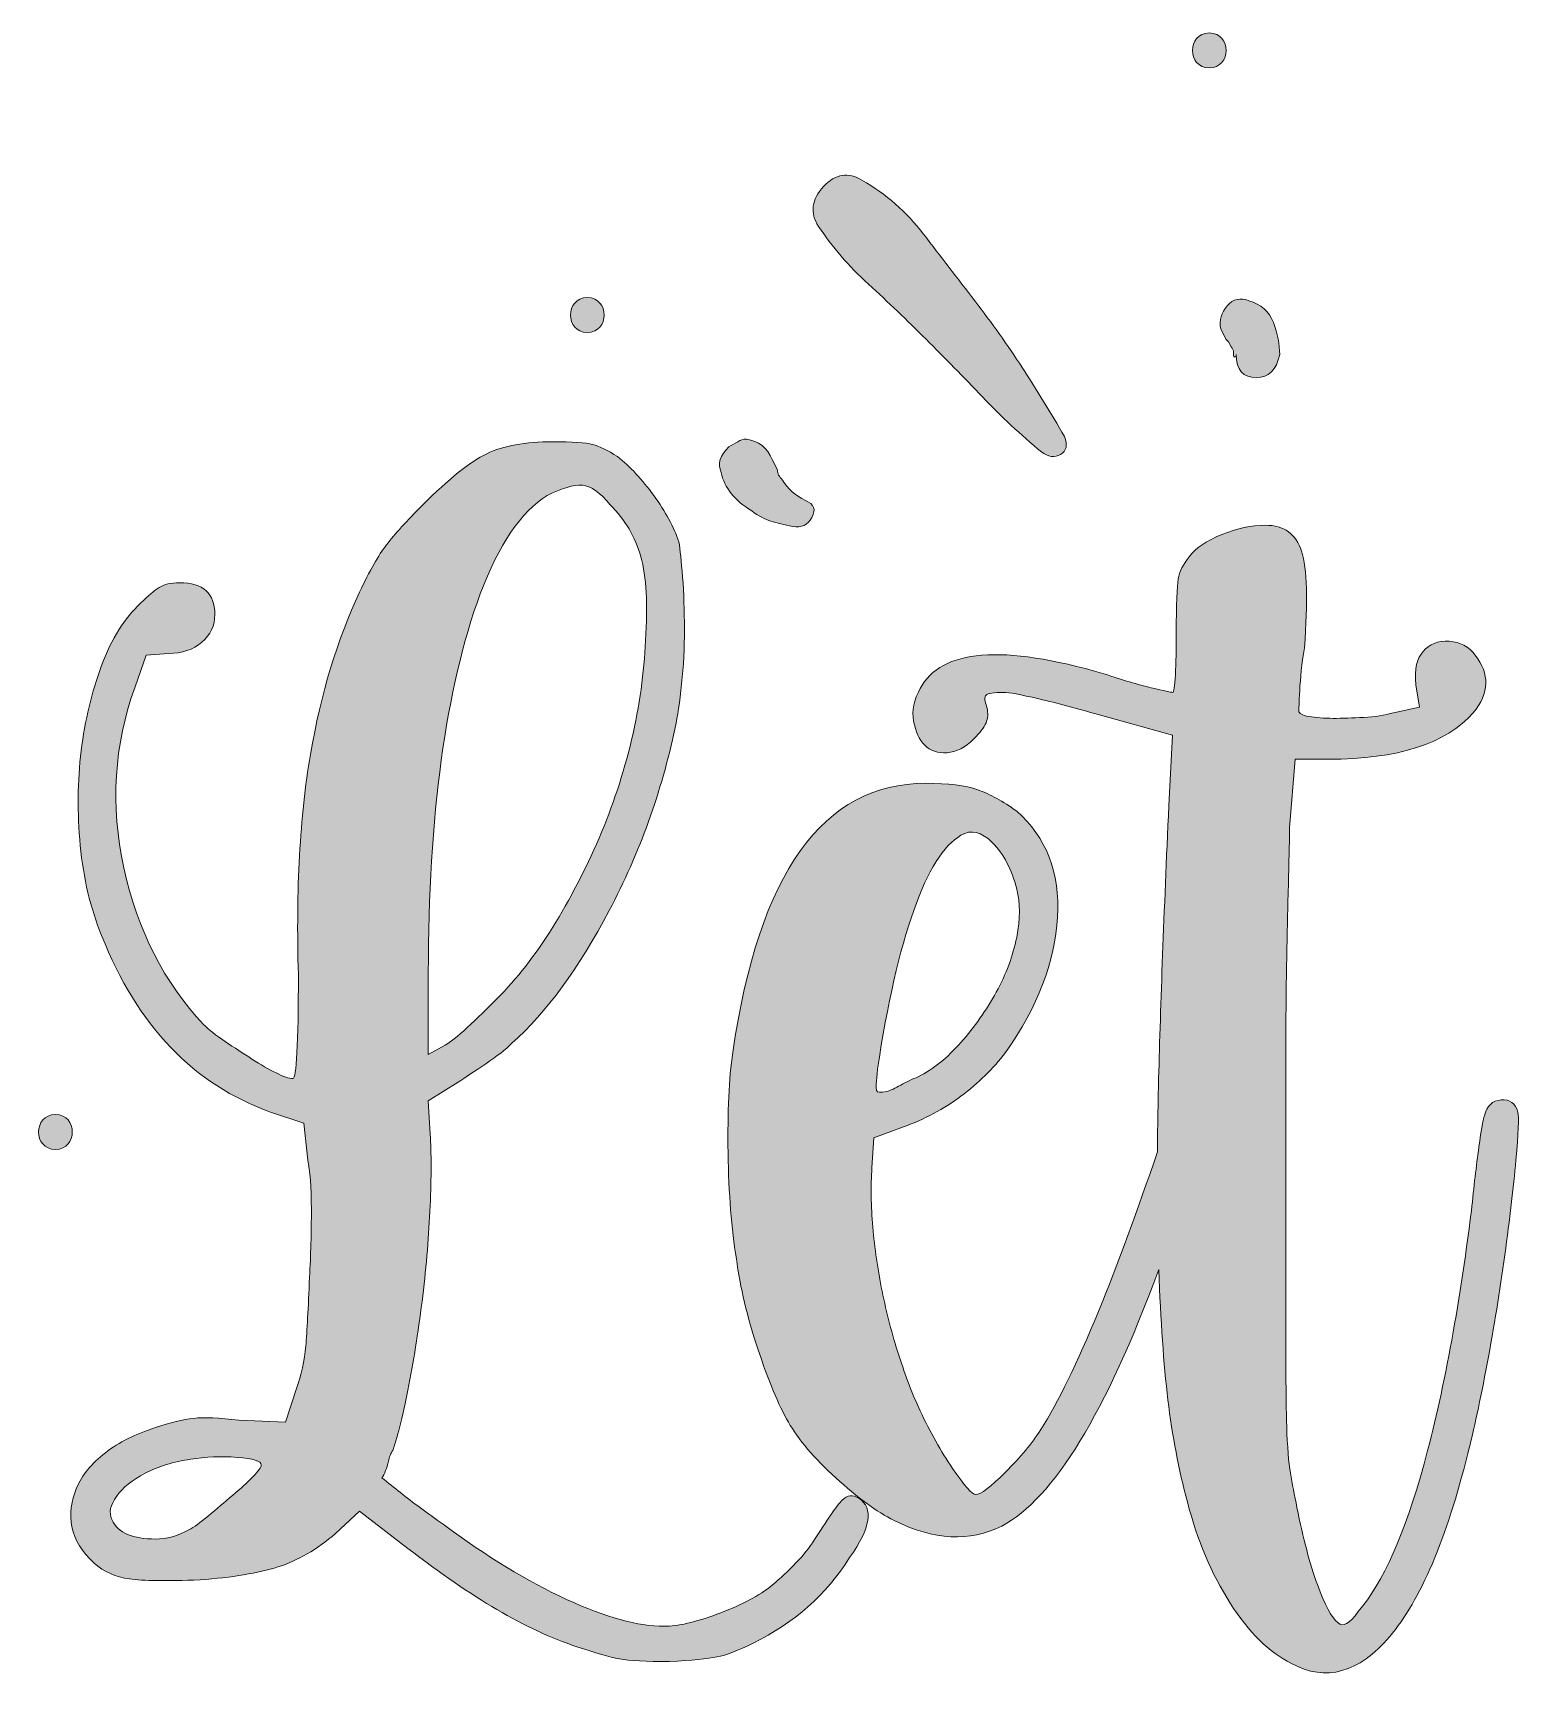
# Model space of a CAD drawing. Header units: inches. Extents: x 100 to 982, y -1000 to -79.
# Drawn here: x 110 to 573, y -644 to -130 of the extents above; entities that cross this region are included whole.
import ezdxf

# ---------------------------------------------------------------- set-up
doc = ezdxf.new("R2010")
doc.units = ezdxf.units.IN
doc.header["$MEASUREMENT"] = 0
doc.layers.add('Layer 1', color=7, linetype='Continuous')

# ---------------------------------------------------------------- blocks, each defined once
blk = doc.blocks.new('block 2')
at = {"layer": 'Layer 1', "true_color": 0xffffff}
h = blk.add_hatch(color=7, dxfattribs=at)
h.dxf.hatch_style = 2
edge = h.paths.add_edge_path()
edge.add_spline(control_points=[(476.76, -140.54), (483.76, -140.54), (483.77, -129.66), (476.76, -129.66), (469.76, -129.66), (469.75, -140.54), (476.76, -140.54)], knot_values=[0, 0, 0, 0, 1, 1, 1, 2, 2, 2, 2], degree=3, periodic=1)
h = blk.add_hatch(color=7, dxfattribs=at)
h.dxf.hatch_style = 2
edge = h.paths.add_edge_path()
edge.add_spline(control_points=[(370.43, -207.94), (376.55, -213.54), (382.54, -219.28), (388.42, -225.14), (394.28, -230.99), (400.14, -236.97), (406.01, -243.09), (411.87, -249.25), (418, -254.96), (424.39, -260.28), (426.52, -261.88), (428.51, -262.15), (430.38, -261.08), (432.24, -260.02), (432.64, -258.15), (431.59, -255.49), (427.31, -248.04), (422.92, -240.85), (418.39, -233.92), (413.87, -227), (408.92, -220.08), (403.62, -213.12), (398.27, -206.19), (392.95, -199.27), (387.62, -192.35), (382.3, -185.42), (375.89, -179.83), (368.43, -175.57), (364.17, -172.91), (360.18, -173.56), (356.45, -177.55), (352.72, -181.54), (352.17, -185.69), (354.85, -189.95), (359.11, -196.34), (364.3, -202.35), (370.43, -207.94)], knot_values=[0, 0, 0, 0, 1, 1, 1, 2, 2, 2, 3, 3, 3, 4, 4, 4, 5, 5, 5, 6, 6, 6, 7, 7, 7, 8, 8, 8, 9, 9, 9, 10, 10, 10, 11, 11, 11, 12, 12, 12, 12], degree=3, periodic=1)
h = blk.add_hatch(color=7, dxfattribs=at)
h.dxf.hatch_style = 2
edge = h.paths.add_edge_path()
edge.add_spline(control_points=[(282.78, -223.03), (289.78, -223.03), (289.79, -212.15), (282.78, -212.15), (275.78, -212.15), (275.77, -223.03), (282.78, -223.03)], knot_values=[0, 0, 0, 0, 1, 1, 1, 2, 2, 2, 2], degree=3, periodic=1)
h = blk.add_hatch(color=7, dxfattribs=at)
h.dxf.hatch_style = 2
edge = h.paths.add_edge_path()
edge.add_spline(control_points=[(480.34, -221.9), (480.34, -221.9), (481.94, -225.14), (481.94, -225.14), (481.94, -225.14), (482.74, -225.94), (482.74, -225.94), (482.74, -225.94), (483.54, -227.53), (483.54, -227.53), (484.07, -228.07), (484.33, -228.6), (484.33, -229.13), (484.33, -229.13), (484.33, -229.93), (484.33, -229.93), (484.33, -230.46), (484.47, -230.73), (484.73, -230.73), (485, -230.73), (485.13, -230.46), (485.13, -229.93), (485.13, -234.72), (487.26, -237.12), (491.54, -237.12), (495.25, -237.12), (497.65, -234.72), (498.73, -229.93), (498.73, -226.73), (498.05, -223.39), (496.74, -219.93), (495.38, -216.46), (492.86, -214.22), (489.13, -213.12), (486.46, -212.05), (484.2, -212.62), (482.34, -214.71), (480.47, -216.84), (479.81, -219.28), (480.34, -221.9)], knot_values=[0, 0, 0, 0, 1, 1, 1, 2, 2, 2, 3, 3, 3, 4, 4, 4, 5, 5, 5, 6, 6, 6, 7, 7, 7, 8, 8, 8, 9, 9, 9, 10, 10, 10, 11, 11, 11, 12, 12, 12, 13, 13, 13, 13], degree=3, periodic=1)
h = blk.add_hatch(color=7, dxfattribs=at)
h.dxf.hatch_style = 2
edge = h.paths.add_edge_path()
edge.add_spline(control_points=[(334.06, -278.66), (336.19, -280.25), (338.19, -281.36), (340.05, -281.85), (341.92, -282.42), (344.18, -282.96), (346.86, -283.49), (349.53, -284.02), (351.52, -283.07), (352.85, -280.67), (354.17, -278.28), (353.52, -276.56), (350.86, -275.46), (347.66, -273.86), (345.27, -271.77), (343.67, -269.07), (342.58, -268.01), (342.05, -266.94), (342.05, -265.88), (342.05, -265.88), (340.45, -262.68), (340.45, -262.68), (338.86, -258.95), (336.19, -256.82), (332.47, -256.29), (331.4, -256.29), (330.47, -256.56), (329.67, -257.09), (328.87, -257.62), (327.94, -258.15), (326.87, -258.69), (324.19, -261.35), (323.39, -264.01), (324.48, -266.67), (325.54, -271.47), (328.74, -275.46), (334.06, -278.66)], knot_values=[0, 0, 0, 0, 1, 1, 1, 2, 2, 2, 3, 3, 3, 4, 4, 4, 5, 5, 5, 6, 6, 6, 7, 7, 7, 8, 8, 8, 9, 9, 9, 10, 10, 10, 11, 11, 11, 12, 12, 12, 12], degree=3, periodic=1)
h = blk.add_hatch(color=7, dxfattribs=at)
h.dxf.hatch_style = 2
edge = h.paths.add_edge_path()
edge.add_spline(control_points=[(308.44, -637.42), (315.39, -637.04), (320.31, -636.55), (323.2, -635.97), (326.1, -635.39), (329.86, -633.94), (334.49, -631.63), (347.23, -625.46), (357.26, -616.58), (364.59, -605), (371.15, -595.74), (372.12, -589.57), (367.49, -586.48), (365.55, -585.32), (363.82, -585.52), (362.28, -587.05), (360.73, -588.6), (357.65, -593.04), (353.02, -600.37), (351.47, -602.68), (349.44, -605.1), (346.94, -607.6), (344.42, -610.12), (342.02, -612.34), (339.7, -614.26), (335.45, -617.36), (329.95, -620.15), (323.2, -622.66), (316.44, -625.17), (310.95, -626.42), (306.7, -626.42), (298.6, -626.42), (288.47, -623.62), (276.31, -618.03), (264.16, -612.44), (251.32, -604.62), (237.82, -594.58), (232.79, -591.11), (228.35, -587.83), (224.5, -584.74), (222.57, -583.2), (220.64, -581.65), (218.71, -580.11), (219.09, -579.73), (219.48, -578.95), (219.87, -577.79), (220.25, -577.02), (220.54, -576.06), (220.74, -574.9), (220.93, -573.74), (221.41, -572.58), (222.19, -571.42), (223.72, -566.79), (225.37, -560.05), (227.11, -551.16), (228.84, -542.29), (230.29, -533.03), (231.45, -523.38), (232.61, -513.73), (233.37, -504.37), (233.76, -495.3), (234.14, -486.24), (234.14, -478.8), (233.76, -473.01), (233.76, -473.01), (233.18, -462.59), (233.18, -462.59), (233.18, -462.59), (242.45, -456.8), (242.45, -456.8), (244.76, -455.27), (247.66, -453.33), (251.13, -451.01), (254.6, -448.7), (257.3, -446.58), (259.23, -444.65), (270.03, -435.01), (280.17, -421.2), (289.63, -403.26), (299.08, -385.31), (305.93, -366.31), (310.18, -346.24), (310.95, -342.76), (311.62, -338.23), (312.2, -332.63), (312.78, -327.04), (313.07, -321.34), (313.07, -315.55), (313.07, -309.77), (312.87, -304.37), (312.49, -299.34), (312.11, -294.33), (311.71, -290.66), (311.34, -288.35), (309.79, -283.71), (307.18, -278.89), (303.52, -273.87), (299.85, -268.86), (296.08, -264.81), (292.23, -261.72), (289.14, -259.79), (286.53, -258.53), (284.42, -257.95), (282.29, -257.37), (278.14, -257.09), (271.97, -257.09), (263.48, -257.09), (256.63, -258.34), (251.42, -260.85), (246.21, -263.36), (239.55, -268.66), (231.45, -276.77), (226.43, -281.79), (222.67, -285.94), (220.16, -289.21), (217.64, -292.5), (214.85, -297.42), (211.76, -303.98), (204.82, -318.65), (199.7, -335.53), (196.43, -354.63), (193.14, -373.73), (191.88, -396.6), (192.66, -423.23), (192.66, -444.85), (192.08, -455.65), (190.93, -455.65), (189.77, -455.65), (188.03, -455.07), (185.72, -453.91), (183.4, -452.75), (180.88, -451.3), (178.19, -449.57), (175.49, -447.83), (172.69, -446), (169.79, -444.07), (166.9, -442.14), (164.68, -440.4), (163.14, -438.86), (150.78, -425.74), (142.49, -409.43), (138.25, -389.94), (133.99, -370.46), (135.15, -351.64), (141.72, -333.5), (141.72, -333.5), (145.19, -323.66), (145.19, -323.66), (145.19, -323.66), (152.14, -323.08), (152.14, -323.08), (156.38, -323.08), (159.85, -321.92), (162.56, -319.61), (165.26, -317.29), (166.61, -314.4), (166.61, -310.92), (166.61, -304.37), (162.94, -301.08), (155.61, -301.08), (152.91, -301.08), (150.78, -301.57), (149.25, -302.53), (147.7, -303.5), (145.77, -305.13), (143.46, -307.45), (138.44, -312.08), (134.38, -318.55), (131.3, -326.84), (128.2, -335.15), (126.09, -344.02), (124.93, -353.47), (123.78, -362.93), (123.67, -372.77), (124.64, -382.99), (125.6, -393.23), (127.83, -402.59), (131.3, -411.07), (142.49, -439.25), (160.05, -457.58), (183.98, -466.07), (183.98, -466.07), (194.4, -469.54), (194.4, -469.54), (194.4, -469.54), (195.56, -481.12), (195.56, -481.12), (196.32, -484.21), (196.72, -489.32), (196.72, -496.46), (196.72, -503.6), (196.52, -510.64), (196.14, -517.59), (195.75, -527.24), (195.36, -534.38), (194.98, -539.01), (194.59, -543.64), (193.62, -548.08), (192.08, -552.32), (192.08, -552.32), (188.61, -562.74), (188.61, -562.74), (188.61, -562.74), (174.14, -562.16), (174.14, -562.16), (167.96, -561.39), (163.23, -561.2), (159.96, -561.58), (156.67, -561.97), (152.72, -562.94), (148.09, -564.48), (141.91, -566.41), (136.7, -569.02), (132.46, -572.29), (128.2, -575.58), (125.22, -579.24), (123.49, -583.29), (121.75, -587.34), (121.26, -591.4), (122.04, -595.45), (122.81, -599.5), (125.12, -603.26), (128.98, -606.74), (132.07, -609.44), (135.73, -611.08), (139.98, -611.66), (144.23, -612.24), (151.56, -612.34), (161.98, -611.95), (172.01, -611.18), (180.12, -609.83), (186.29, -607.89), (192.46, -605.97), (198.45, -602.5), (204.24, -597.47), (204.24, -597.47), (211.76, -590.53), (211.76, -590.53), (211.76, -590.53), (226.82, -602.11), (226.82, -602.11), (236.85, -609.83), (246.11, -616.2), (254.6, -621.21), (263.09, -626.23), (271.39, -630.09), (279.5, -632.79), (285.29, -634.72), (289.72, -635.97), (292.81, -636.55), (295.9, -637.13), (301.11, -637.42), (308.44, -637.42)], knot_values=[0, 0, 0, 0, 1, 1, 1, 2, 2, 2, 3, 3, 3, 4, 4, 4, 5, 5, 5, 6, 6, 6, 7, 7, 7, 8, 8, 8, 9, 9, 9, 10, 10, 10, 11, 11, 11, 12, 12, 12, 13, 13, 13, 14, 14, 14, 15, 15, 15, 16, 16, 16, 17, 17, 17, 18, 18, 18, 19, 19, 19, 20, 20, 20, 21, 21, 21, 22, 22, 22, 23, 23, 23, 24, 24, 24, 25, 25, 25, 26, 26, 26, 27, 27, 27, 28, 28, 28, 29, 29, 29, 30, 30, 30, 31, 31, 31, 32, 32, 32, 33, 33, 33, 34, 34, 34, 35, 35, 35, 36, 36, 36, 37, 37, 37, 38, 38, 38, 39, 39, 39, 40, 40, 40, 41, 41, 41, 42, 42, 42, 43, 43, 43, 44, 44, 44, 45, 45, 45, 46, 46, 46, 47, 47, 47, 48, 48, 48, 49, 49, 49, 50, 50, 50, 51, 51, 51, 52, 52, 52, 53, 53, 53, 54, 54, 54, 55, 55, 55, 56, 56, 56, 57, 57, 57, 58, 58, 58, 59, 59, 59, 60, 60, 60, 61, 61, 61, 62, 62, 62, 63, 63, 63, 64, 64, 64, 65, 65, 65, 66, 66, 66, 67, 67, 67, 68, 68, 68, 69, 69, 69, 70, 70, 70, 71, 71, 71, 72, 72, 72, 73, 73, 73, 74, 74, 74, 75, 75, 75, 76, 76, 76, 77, 77, 77, 78, 78, 78, 79, 79, 79, 80, 80, 80, 81, 81, 81, 82, 82, 82, 83, 83, 83, 84, 84, 84, 84], degree=3, periodic=1)
edge = h.paths.add_edge_path()
edge.add_spline(control_points=[(233.18, -422.65), (233.18, -398.33), (234.53, -376.25), (237.24, -356.37), (239.93, -336.49), (243.99, -319.23), (249.39, -304.56), (255.18, -289.12), (262.13, -278.89), (270.23, -273.87), (274.87, -271.56), (278.53, -270.5), (281.23, -270.69), (283.93, -270.89), (286.82, -272.91), (289.92, -276.77), (294.55, -281.4), (297.73, -286.81), (299.47, -292.98), (301.2, -299.15), (301.68, -307.84), (300.91, -319.03), (300.53, -329.07), (299.08, -339.39), (296.57, -350), (294.06, -360.62), (290.68, -370.84), (286.44, -380.68), (282.19, -390.52), (277.37, -399.78), (271.97, -408.47), (266.56, -417.15), (260.77, -424.58), (254.6, -430.75), (251.51, -433.85), (248.43, -436.83), (245.34, -439.73), (242.25, -442.62), (239.93, -444.46), (238.4, -445.23), (238.4, -445.23), (233.18, -448.12), (233.18, -448.12), (233.18, -448.12), (233.18, -422.65), (233.18, -422.65)], knot_values=[0, 0, 0, 0, 1, 1, 1, 2, 2, 2, 3, 3, 3, 4, 4, 4, 5, 5, 5, 6, 6, 6, 7, 7, 7, 8, 8, 8, 9, 9, 9, 10, 10, 10, 11, 11, 11, 12, 12, 12, 13, 13, 13, 14, 14, 14, 15, 15, 15, 15], degree=3, periodic=1)
edge = h.paths.add_edge_path()
edge.add_spline(control_points=[(178.48, -579.82), (176.74, -581.56), (174.62, -583.49), (172.11, -585.61), (169.6, -587.73), (167.09, -589.86), (164.59, -591.97), (162.07, -594.1), (160.05, -595.55), (158.51, -596.32), (155.03, -598.25), (151.56, -599.21), (148.09, -599.21), (144.61, -599.21), (141.72, -598.73), (139.4, -597.76), (137.09, -596.81), (135.44, -595.26), (134.48, -593.13), (133.52, -591.02), (133.99, -588.6), (135.93, -585.9), (137.86, -583.2), (140.85, -580.79), (144.9, -578.66), (148.96, -576.54), (153.68, -575.1), (159.09, -574.32), (163.72, -573.55), (168.54, -573.36), (173.56, -573.74), (178.57, -574.13), (181.08, -574.9), (181.08, -576.06), (181.08, -576.83), (180.22, -578.08), (178.48, -579.82)], knot_values=[0, 0, 0, 0, 1, 1, 1, 2, 2, 2, 3, 3, 3, 4, 4, 4, 5, 5, 5, 6, 6, 6, 7, 7, 7, 8, 8, 8, 9, 9, 9, 10, 10, 10, 11, 11, 11, 12, 12, 12, 12], degree=3, periodic=1)
h = blk.add_hatch(color=7, dxfattribs=at)
h.dxf.hatch_style = 2
edge = h.paths.add_edge_path()
edge.add_spline(control_points=[(386.58, -334.08), (384.65, -337.55), (383.97, -340.93), (384.55, -344.21), (385.13, -347.49), (386.29, -350), (388.03, -351.74), (389.76, -353.47), (392.08, -354.25), (394.97, -354.05), (397.87, -353.86), (400.67, -352.41), (403.37, -349.71), (405.3, -347.78), (406.55, -346.14), (407.13, -344.79), (407.71, -343.44), (407.81, -341.8), (407.42, -339.87), (406.65, -337.94), (406.55, -336.68), (407.13, -336.1), (407.71, -335.53), (409.55, -335.24), (412.63, -335.24), (414.18, -335.24), (417.84, -335.91), (423.63, -337.26), (429.42, -338.62), (435.6, -340.26), (442.15, -342.18), (442.15, -342.18), (465.31, -348.55), (465.31, -348.55), (465.31, -348.55), (464.15, -370.55), (464.15, -370.55), (462.61, -404.12), (461.55, -432.49), (460.97, -455.65), (460.77, -463.69), (460.64, -471.29), (460.58, -478.49), (454.43, -496.69), (448.3, -513.31), (442.16, -528.3), (435.59, -544.32), (429.61, -556.57), (424.21, -565.06), (421.51, -569.31), (417.84, -573.74), (413.21, -578.37), (408.58, -583), (405.49, -585.32), (403.95, -585.32), (402.79, -585.32), (400.38, -582.62), (396.71, -577.21), (393.04, -571.81), (389.67, -565.83), (386.59, -559.27), (384.27, -554.26), (382.04, -548.47), (379.93, -541.9), (377.8, -535.34), (376.06, -528.69), (374.72, -521.93), (373.36, -515.18), (372.4, -508.52), (371.82, -501.96), (371.24, -495.4), (371.15, -489.22), (371.53, -483.43), (371.53, -483.43), (372.11, -474.17), (372.11, -474.17), (372.11, -474.17), (381.37, -470.7), (381.37, -470.7), (387.93, -468.38), (393.91, -465.2), (399.32, -461.14), (404.72, -457.09), (409.35, -452.56), (413.21, -447.54), (423.24, -433.27), (428.65, -419.18), (429.42, -405.28), (430.19, -391.39), (425.95, -380.39), (416.69, -372.29), (412.44, -369.2), (408.38, -366.99), (404.53, -365.63), (400.67, -364.28), (395.27, -363.6), (388.32, -363.6), (356.28, -363.6), (336.22, -391.59), (328.12, -447.54), (326.96, -455.65), (326.48, -466.07), (326.67, -478.8), (326.87, -491.54), (327.74, -502.54), (329.27, -511.8), (330.43, -520.68), (332.65, -530.03), (335.93, -539.88), (339.21, -549.72), (342.39, -557.34), (345.48, -562.74), (348.57, -568.15), (353.49, -573.94), (360.24, -580.11), (366.99, -586.28), (373.07, -590.73), (378.48, -593.42), (390.83, -599.6), (402.01, -600.18), (412.06, -595.16), (428.22, -586.58), (444.53, -559.88), (460.99, -515.18), (461.57, -531.17), (462.53, -544.72), (463.86, -555.79), (465.21, -566.99), (467.23, -577.6), (469.94, -587.63), (473.02, -599.6), (477.47, -610.12), (483.26, -619.18), (489.04, -628.25), (495.41, -634.52), (502.36, -638), (513.16, -643.79), (523.39, -640.99), (533.04, -629.6), (542.68, -618.22), (550.79, -599.21), (557.35, -572.58), (559.28, -565.25), (561.3, -555.89), (563.43, -544.51), (565.55, -533.13), (567.38, -521.84), (568.93, -510.64), (570.47, -499.45), (571.62, -489.61), (572.4, -481.12), (573.17, -472.63), (573.36, -467.61), (572.98, -466.07), (572.2, -463.37), (570.47, -462.11), (567.77, -462.3), (565.07, -462.5), (563.33, -464.14), (562.56, -467.22), (562.17, -468), (561.59, -471.28), (560.83, -477.07), (560.05, -482.85), (559.28, -489.42), (558.51, -496.75), (554.65, -527.63), (549.73, -553.97), (543.75, -575.77), (537.76, -597.57), (530.91, -612.91), (523.2, -621.79), (520.49, -625.65), (518.37, -626.81), (516.83, -625.26), (514.9, -623.72), (512.78, -619.76), (510.46, -613.39), (508.15, -607.03), (506.02, -599.02), (504.09, -589.37), (503.32, -585.52), (502.65, -581.94), (502.07, -578.66), (501.49, -575.39), (501.1, -570.47), (500.91, -563.9), (500.71, -557.34), (500.62, -548.08), (500.62, -536.11), (500.62, -524.15), (500.62, -507.56), (500.62, -486.33), (500.62, -474.37), (500.62, -462.5), (500.62, -450.73), (500.62, -438.96), (500.71, -428.15), (500.91, -418.31), (501.1, -408.47), (501.29, -399.98), (501.49, -392.84), (501.68, -385.7), (501.78, -380.59), (501.78, -377.49), (501.78, -377.49), (503.52, -356.08), (503.52, -356.08), (503.52, -356.08), (513.94, -356.08), (513.94, -356.08), (535.55, -356.08), (550.59, -351.26), (559.09, -341.6), (564.1, -335.43), (564.3, -329.45), (559.67, -323.66), (557.73, -320.96), (555.04, -319.52), (551.56, -319.32), (548.09, -319.13), (545.39, -320.18), (543.46, -322.5), (541.52, -324.44), (540.76, -327.91), (541.14, -332.92), (541.14, -332.92), (542.3, -339.87), (542.3, -339.87), (542.3, -339.87), (534.2, -341.6), (534.2, -341.6), (531.49, -342.38), (528.41, -342.86), (524.94, -343.05), (521.46, -343.25), (518.28, -343.34), (515.38, -343.34), (512.49, -343.34), (509.97, -343.15), (507.86, -342.76), (505.73, -342.38), (504.67, -341.8), (504.67, -341.02), (504.67, -340.65), (504.76, -338.52), (504.96, -334.66), (505.15, -330.8), (505.63, -326.36), (506.41, -321.34), (507.57, -306.68), (507.28, -296.65), (505.54, -291.24), (503.81, -285.84), (500.04, -283.14), (494.25, -283.14), (490, -283.14), (485.47, -284.1), (480.65, -286.03), (475.82, -287.97), (472.44, -290.28), (470.52, -292.98), (468.58, -295.29), (467.43, -297.61), (467.05, -299.92), (466.66, -302.24), (466.47, -307.84), (466.47, -316.71), (466.47, -321.73), (466.37, -326.07), (466.18, -329.74), (465.98, -333.41), (465.69, -335.24), (465.31, -335.24), (464.92, -335.24), (462.7, -334.76), (458.65, -333.79), (454.6, -332.83), (449.68, -331.38), (443.89, -329.45), (412.25, -320.18), (393.15, -321.73), (386.58, -334.08)], knot_values=[0, 0, 0, 0, 1, 1, 1, 2, 2, 2, 3, 3, 3, 4, 4, 4, 5, 5, 5, 6, 6, 6, 7, 7, 7, 8, 8, 8, 9, 9, 9, 10, 10, 10, 11, 11, 11, 12, 12, 12, 13, 13, 13, 14, 14, 14, 15, 15, 15, 16, 16, 16, 17, 17, 17, 18, 18, 18, 19, 19, 19, 20, 20, 20, 21, 21, 21, 22, 22, 22, 23, 23, 23, 24, 24, 24, 25, 25, 25, 26, 26, 26, 27, 27, 27, 28, 28, 28, 29, 29, 29, 30, 30, 30, 31, 31, 31, 32, 32, 32, 33, 33, 33, 34, 34, 34, 35, 35, 35, 36, 36, 36, 37, 37, 37, 38, 38, 38, 39, 39, 39, 40, 40, 40, 41, 41, 41, 42, 42, 42, 43, 43, 43, 44, 44, 44, 45, 45, 45, 46, 46, 46, 47, 47, 47, 48, 48, 48, 49, 49, 49, 50, 50, 50, 51, 51, 51, 52, 52, 52, 53, 53, 53, 54, 54, 54, 55, 55, 55, 56, 56, 56, 57, 57, 57, 58, 58, 58, 59, 59, 59, 60, 60, 60, 61, 61, 61, 62, 62, 62, 63, 63, 63, 64, 64, 64, 65, 65, 65, 66, 66, 66, 67, 67, 67, 68, 68, 68, 69, 69, 69, 70, 70, 70, 71, 71, 71, 72, 72, 72, 73, 73, 73, 74, 74, 74, 75, 75, 75, 76, 76, 76, 77, 77, 77, 78, 78, 78, 79, 79, 79, 80, 80, 80, 81, 81, 81, 82, 82, 82, 83, 83, 83, 84, 84, 84, 85, 85, 85, 86, 86, 86, 87, 87, 87, 88, 88, 88, 89, 89, 89, 90, 90, 90, 91, 91, 91, 92, 92, 92, 93, 93, 93, 94, 94, 94, 94], degree=3, periodic=1)
edge = h.paths.add_edge_path()
edge.add_spline(control_points=[(373.27, -452.75), (376.35, -432.3), (380.12, -415.8), (384.56, -403.26), (388.99, -390.72), (393.91, -382.9), (399.32, -379.81), (402.4, -377.88), (405.69, -378.65), (409.16, -382.13), (412.63, -385.6), (415.14, -390.43), (416.69, -396.6), (417.84, -400.85), (417.84, -405.86), (416.69, -411.65), (415.53, -417.44), (413.4, -423.14), (410.32, -428.73), (407.22, -434.33), (403.56, -439.54), (399.32, -444.36), (395.07, -449.19), (390.64, -452.75), (386.01, -455.07), (384.07, -455.85), (382.24, -456.71), (380.51, -457.67), (378.77, -458.64), (377.32, -459.32), (376.16, -459.7), (374.23, -460.09), (373.17, -459.99), (372.98, -459.41), (372.78, -458.83), (372.88, -456.61), (373.27, -452.75)], knot_values=[0, 0, 0, 0, 1, 1, 1, 2, 2, 2, 3, 3, 3, 4, 4, 4, 5, 5, 5, 6, 6, 6, 7, 7, 7, 8, 8, 8, 9, 9, 9, 10, 10, 10, 11, 11, 11, 12, 12, 12, 12], degree=3, periodic=1)
h = blk.add_hatch(color=7, dxfattribs=at)
h.dxf.hatch_style = 2
edge = h.paths.add_edge_path()
edge.add_spline(control_points=[(116.9, -466.86), (109.9, -466.86), (109.89, -477.74), (116.9, -477.74), (123.9, -477.74), (123.91, -466.86), (116.9, -466.86)], knot_values=[0, 0, 0, 0, 1, 1, 1, 2, 2, 2, 2], degree=3, periodic=1)
at = {"layer": 'Layer 1', "lineweight": 0}
for points, knots in [([(476.76, -140.54), (483.76, -140.54), (483.77, -129.66), (476.76, -129.66), (469.76, -129.66), (469.75, -140.54), (476.76, -140.54)], [0, 0, 0, 0, 1, 1, 1, 2, 2, 2, 2]), ([(370.43, -207.94), (376.55, -213.54), (382.54, -219.28), (388.42, -225.14), (394.28, -230.99), (400.14, -236.97), (406.01, -243.09), (411.87, -249.25), (418, -254.96), (424.39, -260.28), (426.52, -261.88), (428.51, -262.15), (430.38, -261.08), (432.24, -260.02), (432.64, -258.15), (431.59, -255.49), (427.31, -248.04), (422.92, -240.85), (418.39, -233.92), (413.87, -227), (408.92, -220.08), (403.62, -213.12), (398.27, -206.19), (392.95, -199.27), (387.62, -192.35), (382.3, -185.42), (375.89, -179.83), (368.43, -175.57), (364.17, -172.91), (360.18, -173.56), (356.45, -177.55), (352.72, -181.54), (352.17, -185.69), (354.85, -189.95), (359.11, -196.34), (364.3, -202.35), (370.43, -207.94)], [0, 0, 0, 0, 1, 1, 1, 2, 2, 2, 3, 3, 3, 4, 4, 4, 5, 5, 5, 6, 6, 6, 7, 7, 7, 8, 8, 8, 9, 9, 9, 10, 10, 10, 11, 11, 11, 12, 12, 12, 12]), ([(282.78, -223.03), (289.78, -223.03), (289.79, -212.15), (282.78, -212.15), (275.78, -212.15), (275.77, -223.03), (282.78, -223.03)], [0, 0, 0, 0, 1, 1, 1, 2, 2, 2, 2]), ([(480.34, -221.9), (480.34, -221.9), (481.94, -225.14), (481.94, -225.14), (481.94, -225.14), (482.74, -225.94), (482.74, -225.94), (482.74, -225.94), (483.54, -227.53), (483.54, -227.53), (484.07, -228.07), (484.33, -228.6), (484.33, -229.13), (484.33, -229.13), (484.33, -229.93), (484.33, -229.93), (484.33, -230.46), (484.47, -230.73), (484.73, -230.73), (485, -230.73), (485.13, -230.46), (485.13, -229.93), (485.13, -234.72), (487.26, -237.12), (491.54, -237.12), (495.25, -237.12), (497.65, -234.72), (498.73, -229.93), (498.73, -226.73), (498.05, -223.39), (496.74, -219.93), (495.38, -216.46), (492.86, -214.22), (489.13, -213.12), (486.46, -212.05), (484.2, -212.62), (482.34, -214.71), (480.47, -216.84), (479.81, -219.28), (480.34, -221.9)], [0, 0, 0, 0, 1, 1, 1, 2, 2, 2, 3, 3, 3, 4, 4, 4, 5, 5, 5, 6, 6, 6, 7, 7, 7, 8, 8, 8, 9, 9, 9, 10, 10, 10, 11, 11, 11, 12, 12, 12, 13, 13, 13, 13]), ([(334.06, -278.66), (336.19, -280.25), (338.19, -281.36), (340.05, -281.85), (341.92, -282.42), (344.18, -282.96), (346.86, -283.49), (349.53, -284.02), (351.52, -283.07), (352.85, -280.67), (354.17, -278.28), (353.52, -276.56), (350.86, -275.46), (347.66, -273.86), (345.27, -271.77), (343.67, -269.07), (342.58, -268.01), (342.05, -266.94), (342.05, -265.88), (342.05, -265.88), (340.45, -262.68), (340.45, -262.68), (338.86, -258.95), (336.19, -256.82), (332.47, -256.29), (331.4, -256.29), (330.47, -256.56), (329.67, -257.09), (328.87, -257.62), (327.94, -258.15), (326.87, -258.69), (324.19, -261.35), (323.39, -264.01), (324.48, -266.67), (325.54, -271.47), (328.74, -275.46), (334.06, -278.66)], [0, 0, 0, 0, 1, 1, 1, 2, 2, 2, 3, 3, 3, 4, 4, 4, 5, 5, 5, 6, 6, 6, 7, 7, 7, 8, 8, 8, 9, 9, 9, 10, 10, 10, 11, 11, 11, 12, 12, 12, 12]), ([(308.44, -637.42), (315.39, -637.04), (320.31, -636.55), (323.2, -635.97), (326.1, -635.39), (329.86, -633.94), (334.49, -631.63), (347.23, -625.46), (357.26, -616.58), (364.59, -605), (371.15, -595.74), (372.12, -589.57), (367.49, -586.48), (365.55, -585.32), (363.82, -585.52), (362.28, -587.05), (360.73, -588.6), (357.65, -593.04), (353.02, -600.37), (351.47, -602.68), (349.44, -605.1), (346.94, -607.6), (344.42, -610.12), (342.02, -612.34), (339.7, -614.26), (335.45, -617.36), (329.95, -620.15), (323.2, -622.66), (316.44, -625.17), (310.95, -626.42), (306.7, -626.42), (298.6, -626.42), (288.47, -623.62), (276.31, -618.03), (264.16, -612.44), (251.32, -604.62), (237.82, -594.58), (232.79, -591.11), (228.35, -587.83), (224.5, -584.74), (222.57, -583.2), (220.64, -581.65), (218.71, -580.11), (219.09, -579.73), (219.48, -578.95), (219.87, -577.79), (220.25, -577.02), (220.54, -576.06), (220.74, -574.9), (220.93, -573.74), (221.41, -572.58), (222.19, -571.42), (223.72, -566.79), (225.37, -560.05), (227.11, -551.16), (228.84, -542.29), (230.29, -533.03), (231.45, -523.38), (232.61, -513.73), (233.37, -504.37), (233.76, -495.3), (234.14, -486.24), (234.14, -478.8), (233.76, -473.01), (233.76, -473.01), (233.18, -462.59), (233.18, -462.59), (233.18, -462.59), (242.45, -456.8), (242.45, -456.8), (244.76, -455.27), (247.66, -453.33), (251.13, -451.01), (254.6, -448.7), (257.3, -446.58), (259.23, -444.65), (270.03, -435.01), (280.17, -421.2), (289.63, -403.26), (299.08, -385.31), (305.93, -366.31), (310.18, -346.24), (310.95, -342.76), (311.62, -338.23), (312.2, -332.63), (312.78, -327.04), (313.07, -321.34), (313.07, -315.55), (313.07, -309.77), (312.87, -304.37), (312.49, -299.34), (312.11, -294.33), (311.71, -290.66), (311.34, -288.35), (309.79, -283.71), (307.18, -278.89), (303.52, -273.87), (299.85, -268.86), (296.08, -264.81), (292.23, -261.72), (289.14, -259.79), (286.53, -258.53), (284.42, -257.95), (282.29, -257.37), (278.14, -257.09), (271.97, -257.09), (263.48, -257.09), (256.63, -258.34), (251.42, -260.85), (246.21, -263.36), (239.55, -268.66), (231.45, -276.77), (226.43, -281.79), (222.67, -285.94), (220.16, -289.21), (217.64, -292.5), (214.85, -297.42), (211.76, -303.98), (204.82, -318.65), (199.7, -335.53), (196.43, -354.63), (193.14, -373.73), (191.88, -396.6), (192.66, -423.23), (192.66, -444.85), (192.08, -455.65), (190.93, -455.65), (189.77, -455.65), (188.03, -455.07), (185.72, -453.91), (183.4, -452.75), (180.88, -451.3), (178.19, -449.57), (175.49, -447.83), (172.69, -446), (169.79, -444.07), (166.9, -442.14), (164.68, -440.4), (163.14, -438.86), (150.78, -425.74), (142.49, -409.43), (138.25, -389.94), (133.99, -370.46), (135.15, -351.64), (141.72, -333.5), (141.72, -333.5), (145.19, -323.66), (145.19, -323.66), (145.19, -323.66), (152.14, -323.08), (152.14, -323.08), (156.38, -323.08), (159.85, -321.92), (162.56, -319.61), (165.26, -317.29), (166.61, -314.4), (166.61, -310.92), (166.61, -304.37), (162.94, -301.08), (155.61, -301.08), (152.91, -301.08), (150.78, -301.57), (149.25, -302.53), (147.7, -303.5), (145.77, -305.13), (143.46, -307.45), (138.44, -312.08), (134.38, -318.55), (131.3, -326.84), (128.2, -335.15), (126.09, -344.02), (124.93, -353.47), (123.78, -362.93), (123.67, -372.77), (124.64, -382.99), (125.6, -393.23), (127.83, -402.59), (131.3, -411.07), (142.49, -439.25), (160.05, -457.58), (183.98, -466.07), (183.98, -466.07), (194.4, -469.54), (194.4, -469.54), (194.4, -469.54), (195.56, -481.12), (195.56, -481.12), (196.32, -484.21), (196.72, -489.32), (196.72, -496.46), (196.72, -503.6), (196.52, -510.64), (196.14, -517.59), (195.75, -527.24), (195.36, -534.38), (194.98, -539.01), (194.59, -543.64), (193.62, -548.08), (192.08, -552.32), (192.08, -552.32), (188.61, -562.74), (188.61, -562.74), (188.61, -562.74), (174.14, -562.16), (174.14, -562.16), (167.96, -561.39), (163.23, -561.2), (159.96, -561.58), (156.67, -561.97), (152.72, -562.94), (148.09, -564.48), (141.91, -566.41), (136.7, -569.02), (132.46, -572.29), (128.2, -575.58), (125.22, -579.24), (123.49, -583.29), (121.75, -587.34), (121.26, -591.4), (122.04, -595.45), (122.81, -599.5), (125.12, -603.26), (128.98, -606.74), (132.07, -609.44), (135.73, -611.08), (139.98, -611.66), (144.23, -612.24), (151.56, -612.34), (161.98, -611.95), (172.01, -611.18), (180.12, -609.83), (186.29, -607.89), (192.46, -605.97), (198.45, -602.5), (204.24, -597.47), (204.24, -597.47), (211.76, -590.53), (211.76, -590.53), (211.76, -590.53), (226.82, -602.11), (226.82, -602.11), (236.85, -609.83), (246.11, -616.2), (254.6, -621.21), (263.09, -626.23), (271.39, -630.09), (279.5, -632.79), (285.29, -634.72), (289.72, -635.97), (292.81, -636.55), (295.9, -637.13), (301.11, -637.42), (308.44, -637.42)], [0, 0, 0, 0, 1, 1, 1, 2, 2, 2, 3, 3, 3, 4, 4, 4, 5, 5, 5, 6, 6, 6, 7, 7, 7, 8, 8, 8, 9, 9, 9, 10, 10, 10, 11, 11, 11, 12, 12, 12, 13, 13, 13, 14, 14, 14, 15, 15, 15, 16, 16, 16, 17, 17, 17, 18, 18, 18, 19, 19, 19, 20, 20, 20, 21, 21, 21, 22, 22, 22, 23, 23, 23, 24, 24, 24, 25, 25, 25, 26, 26, 26, 27, 27, 27, 28, 28, 28, 29, 29, 29, 30, 30, 30, 31, 31, 31, 32, 32, 32, 33, 33, 33, 34, 34, 34, 35, 35, 35, 36, 36, 36, 37, 37, 37, 38, 38, 38, 39, 39, 39, 40, 40, 40, 41, 41, 41, 42, 42, 42, 43, 43, 43, 44, 44, 44, 45, 45, 45, 46, 46, 46, 47, 47, 47, 48, 48, 48, 49, 49, 49, 50, 50, 50, 51, 51, 51, 52, 52, 52, 53, 53, 53, 54, 54, 54, 55, 55, 55, 56, 56, 56, 57, 57, 57, 58, 58, 58, 59, 59, 59, 60, 60, 60, 61, 61, 61, 62, 62, 62, 63, 63, 63, 64, 64, 64, 65, 65, 65, 66, 66, 66, 67, 67, 67, 68, 68, 68, 69, 69, 69, 70, 70, 70, 71, 71, 71, 72, 72, 72, 73, 73, 73, 74, 74, 74, 75, 75, 75, 76, 76, 76, 77, 77, 77, 78, 78, 78, 79, 79, 79, 80, 80, 80, 81, 81, 81, 82, 82, 82, 83, 83, 83, 84, 84, 84, 84]), ([(233.18, -422.65), (233.18, -398.33), (234.53, -376.25), (237.24, -356.37), (239.93, -336.49), (243.99, -319.23), (249.39, -304.56), (255.18, -289.12), (262.13, -278.89), (270.23, -273.87), (274.87, -271.56), (278.53, -270.5), (281.23, -270.69), (283.93, -270.89), (286.82, -272.91), (289.92, -276.77), (294.55, -281.4), (297.73, -286.81), (299.47, -292.98), (301.2, -299.15), (301.68, -307.84), (300.91, -319.03), (300.53, -329.07), (299.08, -339.39), (296.57, -350), (294.06, -360.62), (290.68, -370.84), (286.44, -380.68), (282.19, -390.52), (277.37, -399.78), (271.97, -408.47), (266.56, -417.15), (260.77, -424.58), (254.6, -430.75), (251.51, -433.85), (248.43, -436.83), (245.34, -439.73), (242.25, -442.62), (239.93, -444.46), (238.4, -445.23), (238.4, -445.23), (233.18, -448.12), (233.18, -448.12), (233.18, -448.12), (233.18, -422.65), (233.18, -422.65)], [0, 0, 0, 0, 1, 1, 1, 2, 2, 2, 3, 3, 3, 4, 4, 4, 5, 5, 5, 6, 6, 6, 7, 7, 7, 8, 8, 8, 9, 9, 9, 10, 10, 10, 11, 11, 11, 12, 12, 12, 13, 13, 13, 14, 14, 14, 15, 15, 15, 15]), ([(386.58, -334.08), (384.65, -337.55), (383.97, -340.93), (384.55, -344.21), (385.13, -347.49), (386.29, -350), (388.03, -351.74), (389.76, -353.47), (392.08, -354.25), (394.97, -354.05), (397.87, -353.86), (400.67, -352.41), (403.37, -349.71), (405.3, -347.78), (406.55, -346.14), (407.13, -344.79), (407.71, -343.44), (407.81, -341.8), (407.42, -339.87), (406.65, -337.94), (406.55, -336.68), (407.13, -336.1), (407.71, -335.53), (409.55, -335.24), (412.63, -335.24), (414.18, -335.24), (417.84, -335.91), (423.63, -337.26), (429.42, -338.62), (435.6, -340.26), (442.15, -342.18), (442.15, -342.18), (465.31, -348.55), (465.31, -348.55), (465.31, -348.55), (464.15, -370.55), (464.15, -370.55), (462.61, -404.12), (461.55, -432.49), (460.97, -455.65), (460.77, -463.69), (460.64, -471.29), (460.58, -478.49), (454.43, -496.69), (448.3, -513.31), (442.16, -528.3), (435.59, -544.32), (429.61, -556.57), (424.21, -565.06), (421.51, -569.31), (417.84, -573.74), (413.21, -578.37), (408.58, -583), (405.49, -585.32), (403.95, -585.32), (402.79, -585.32), (400.38, -582.62), (396.71, -577.21), (393.04, -571.81), (389.67, -565.83), (386.59, -559.27), (384.27, -554.26), (382.04, -548.47), (379.93, -541.9), (377.8, -535.34), (376.06, -528.69), (374.72, -521.93), (373.36, -515.18), (372.4, -508.52), (371.82, -501.96), (371.24, -495.4), (371.15, -489.22), (371.53, -483.43), (371.53, -483.43), (372.11, -474.17), (372.11, -474.17), (372.11, -474.17), (381.37, -470.7), (381.37, -470.7), (387.93, -468.38), (393.91, -465.2), (399.32, -461.14), (404.72, -457.09), (409.35, -452.56), (413.21, -447.54), (423.24, -433.27), (428.65, -419.18), (429.42, -405.28), (430.19, -391.39), (425.95, -380.39), (416.69, -372.29), (412.44, -369.2), (408.38, -366.99), (404.53, -365.63), (400.67, -364.28), (395.27, -363.6), (388.32, -363.6), (356.28, -363.6), (336.22, -391.59), (328.12, -447.54), (326.96, -455.65), (326.48, -466.07), (326.67, -478.8), (326.87, -491.54), (327.74, -502.54), (329.27, -511.8), (330.43, -520.68), (332.65, -530.03), (335.93, -539.88), (339.21, -549.72), (342.39, -557.34), (345.48, -562.74), (348.57, -568.15), (353.49, -573.94), (360.24, -580.11), (366.99, -586.28), (373.07, -590.73), (378.48, -593.42), (390.83, -599.6), (402.01, -600.18), (412.06, -595.16), (428.22, -586.58), (444.53, -559.88), (460.99, -515.18), (461.57, -531.17), (462.53, -544.72), (463.86, -555.79), (465.21, -566.99), (467.23, -577.6), (469.94, -587.63), (473.02, -599.6), (477.47, -610.12), (483.26, -619.18), (489.04, -628.25), (495.41, -634.52), (502.36, -638), (513.16, -643.79), (523.39, -640.99), (533.04, -629.6), (542.68, -618.22), (550.79, -599.21), (557.35, -572.58), (559.28, -565.25), (561.3, -555.89), (563.43, -544.51), (565.55, -533.13), (567.38, -521.84), (568.93, -510.64), (570.47, -499.45), (571.62, -489.61), (572.4, -481.12), (573.17, -472.63), (573.36, -467.61), (572.98, -466.07), (572.2, -463.37), (570.47, -462.11), (567.77, -462.3), (565.07, -462.5), (563.33, -464.14), (562.56, -467.22), (562.17, -468), (561.59, -471.28), (560.83, -477.07), (560.05, -482.85), (559.28, -489.42), (558.51, -496.75), (554.65, -527.63), (549.73, -553.97), (543.75, -575.77), (537.76, -597.57), (530.91, -612.91), (523.2, -621.79), (520.49, -625.65), (518.37, -626.81), (516.83, -625.26), (514.9, -623.72), (512.78, -619.76), (510.46, -613.39), (508.15, -607.03), (506.02, -599.02), (504.09, -589.37), (503.32, -585.52), (502.65, -581.94), (502.07, -578.66), (501.49, -575.39), (501.1, -570.47), (500.91, -563.9), (500.71, -557.34), (500.62, -548.08), (500.62, -536.11), (500.62, -524.15), (500.62, -507.56), (500.62, -486.33), (500.62, -474.37), (500.62, -462.5), (500.62, -450.73), (500.62, -438.96), (500.71, -428.15), (500.91, -418.31), (501.1, -408.47), (501.29, -399.98), (501.49, -392.84), (501.68, -385.7), (501.78, -380.59), (501.78, -377.49), (501.78, -377.49), (503.52, -356.08), (503.52, -356.08), (503.52, -356.08), (513.94, -356.08), (513.94, -356.08), (535.55, -356.08), (550.59, -351.26), (559.09, -341.6), (564.1, -335.43), (564.3, -329.45), (559.67, -323.66), (557.73, -320.96), (555.04, -319.52), (551.56, -319.32), (548.09, -319.13), (545.39, -320.18), (543.46, -322.5), (541.52, -324.44), (540.76, -327.91), (541.14, -332.92), (541.14, -332.92), (542.3, -339.87), (542.3, -339.87), (542.3, -339.87), (534.2, -341.6), (534.2, -341.6), (531.49, -342.38), (528.41, -342.86), (524.94, -343.05), (521.46, -343.25), (518.28, -343.34), (515.38, -343.34), (512.49, -343.34), (509.97, -343.15), (507.86, -342.76), (505.73, -342.38), (504.67, -341.8), (504.67, -341.02), (504.67, -340.65), (504.76, -338.52), (504.96, -334.66), (505.15, -330.8), (505.63, -326.36), (506.41, -321.34), (507.57, -306.68), (507.28, -296.65), (505.54, -291.24), (503.81, -285.84), (500.04, -283.14), (494.25, -283.14), (490, -283.14), (485.47, -284.1), (480.65, -286.03), (475.82, -287.97), (472.44, -290.28), (470.52, -292.98), (468.58, -295.29), (467.43, -297.61), (467.05, -299.92), (466.66, -302.24), (466.47, -307.84), (466.47, -316.71), (466.47, -321.73), (466.37, -326.07), (466.18, -329.74), (465.98, -333.41), (465.69, -335.24), (465.31, -335.24), (464.92, -335.24), (462.7, -334.76), (458.65, -333.79), (454.6, -332.83), (449.68, -331.38), (443.89, -329.45), (412.25, -320.18), (393.15, -321.73), (386.58, -334.08)], [0, 0, 0, 0, 1, 1, 1, 2, 2, 2, 3, 3, 3, 4, 4, 4, 5, 5, 5, 6, 6, 6, 7, 7, 7, 8, 8, 8, 9, 9, 9, 10, 10, 10, 11, 11, 11, 12, 12, 12, 13, 13, 13, 14, 14, 14, 15, 15, 15, 16, 16, 16, 17, 17, 17, 18, 18, 18, 19, 19, 19, 20, 20, 20, 21, 21, 21, 22, 22, 22, 23, 23, 23, 24, 24, 24, 25, 25, 25, 26, 26, 26, 27, 27, 27, 28, 28, 28, 29, 29, 29, 30, 30, 30, 31, 31, 31, 32, 32, 32, 33, 33, 33, 34, 34, 34, 35, 35, 35, 36, 36, 36, 37, 37, 37, 38, 38, 38, 39, 39, 39, 40, 40, 40, 41, 41, 41, 42, 42, 42, 43, 43, 43, 44, 44, 44, 45, 45, 45, 46, 46, 46, 47, 47, 47, 48, 48, 48, 49, 49, 49, 50, 50, 50, 51, 51, 51, 52, 52, 52, 53, 53, 53, 54, 54, 54, 55, 55, 55, 56, 56, 56, 57, 57, 57, 58, 58, 58, 59, 59, 59, 60, 60, 60, 61, 61, 61, 62, 62, 62, 63, 63, 63, 64, 64, 64, 65, 65, 65, 66, 66, 66, 67, 67, 67, 68, 68, 68, 69, 69, 69, 70, 70, 70, 71, 71, 71, 72, 72, 72, 73, 73, 73, 74, 74, 74, 75, 75, 75, 76, 76, 76, 77, 77, 77, 78, 78, 78, 79, 79, 79, 80, 80, 80, 81, 81, 81, 82, 82, 82, 83, 83, 83, 84, 84, 84, 85, 85, 85, 86, 86, 86, 87, 87, 87, 88, 88, 88, 89, 89, 89, 90, 90, 90, 91, 91, 91, 92, 92, 92, 93, 93, 93, 94, 94, 94, 94]), ([(373.27, -452.75), (376.35, -432.3), (380.12, -415.8), (384.56, -403.26), (388.99, -390.72), (393.91, -382.9), (399.32, -379.81), (402.4, -377.88), (405.69, -378.65), (409.16, -382.13), (412.63, -385.6), (415.14, -390.43), (416.69, -396.6), (417.84, -400.85), (417.84, -405.86), (416.69, -411.65), (415.53, -417.44), (413.4, -423.14), (410.32, -428.73), (407.22, -434.33), (403.56, -439.54), (399.32, -444.36), (395.07, -449.19), (390.64, -452.75), (386.01, -455.07), (384.07, -455.85), (382.24, -456.71), (380.51, -457.67), (378.77, -458.64), (377.32, -459.32), (376.16, -459.7), (374.23, -460.09), (373.17, -459.99), (372.98, -459.41), (372.78, -458.83), (372.88, -456.61), (373.27, -452.75)], [0, 0, 0, 0, 1, 1, 1, 2, 2, 2, 3, 3, 3, 4, 4, 4, 5, 5, 5, 6, 6, 6, 7, 7, 7, 8, 8, 8, 9, 9, 9, 10, 10, 10, 11, 11, 11, 12, 12, 12, 12]), ([(116.9, -466.86), (109.9, -466.86), (109.89, -477.74), (116.9, -477.74), (123.9, -477.74), (123.91, -466.86), (116.9, -466.86)], [0, 0, 0, 0, 1, 1, 1, 2, 2, 2, 2]), ([(178.48, -579.82), (176.74, -581.56), (174.62, -583.49), (172.11, -585.61), (169.6, -587.73), (167.09, -589.86), (164.59, -591.97), (162.07, -594.1), (160.05, -595.55), (158.51, -596.32), (155.03, -598.25), (151.56, -599.21), (148.09, -599.21), (144.61, -599.21), (141.72, -598.73), (139.4, -597.76), (137.09, -596.81), (135.44, -595.26), (134.48, -593.13), (133.52, -591.02), (133.99, -588.6), (135.93, -585.9), (137.86, -583.2), (140.85, -580.79), (144.9, -578.66), (148.96, -576.54), (153.68, -575.1), (159.09, -574.32), (163.72, -573.55), (168.54, -573.36), (173.56, -573.74), (178.57, -574.13), (181.08, -574.9), (181.08, -576.06), (181.08, -576.83), (180.22, -578.08), (178.48, -579.82)], [0, 0, 0, 0, 1, 1, 1, 2, 2, 2, 3, 3, 3, 4, 4, 4, 5, 5, 5, 6, 6, 6, 7, 7, 7, 8, 8, 8, 9, 9, 9, 10, 10, 10, 11, 11, 11, 12, 12, 12, 12])]:
    blk.add_open_spline(points, degree=3, knots=knots, dxfattribs=at)

msp = doc.modelspace()

# ---------------------------------------------------------------- block references
at = {"layer": 'Layer 1'}
msp.add_blockref('block 2', (0, 0), dxfattribs=at)

doc.saveas('drawing.dxf')
